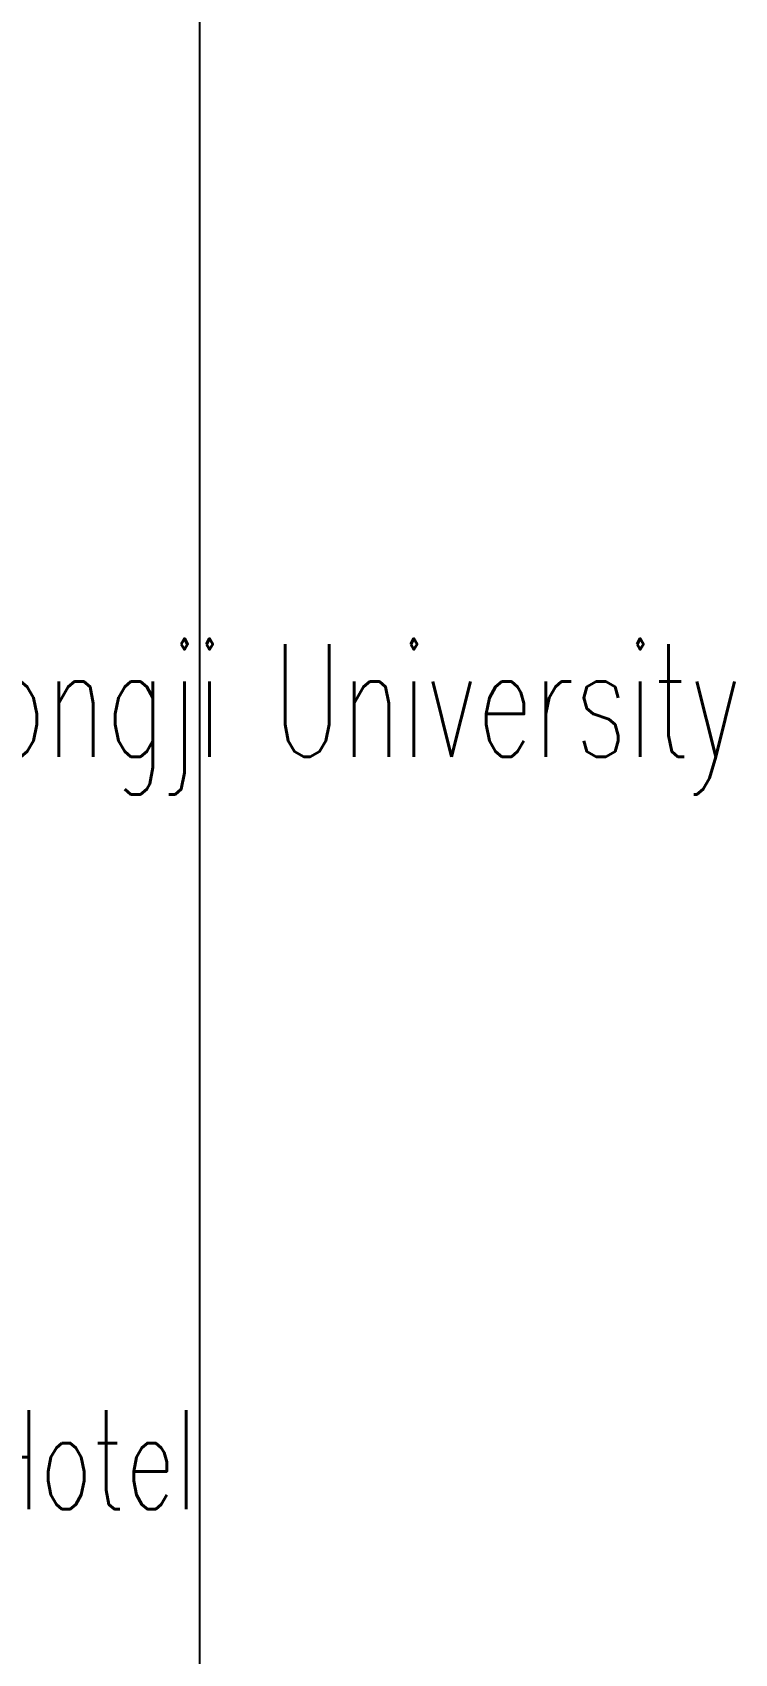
# Model space of a CAD drawing. Extents: x -176901 to -116100, y 26213 to 68263.
# Drawn here: x -117874 to -116100, y 40748 to 44843 of the extents above; entities that cross this region are included whole.
import ezdxf
from ezdxf.enums import TextEntityAlignment as Align

# ---------------------------------------------------------------- set-up
doc = ezdxf.new("R2010")
doc.units = 0
doc.header["$LTSCALE"] = 1000
doc.header["$MEASUREMENT"] = 0
doc.layers.get('0').update_dxf_attribs({"linetype": 'CONTINUOUS'})
doc.layers.add('图框', color=7, linetype='CONTINUOUS')
doc.styles.add('TONGJI-FONT', font='simplex.shx', dxfattribs={"width": 0.65})

# ---------------------------------------------------------------- blocks, each defined once
blk = doc.blocks.new('TJAD_TK_LOGO')
at = {"layer": '图框', "style": 'TONGJI-FONT', "width": 0.65}
blk.add_text('Architectural Design & Research Institute of Tongji University', height=0.258835, dxfattribs=at).set_placement((0.6, -0.4754), align=Align.MIDDLE_CENTER)
blk = doc.blocks.new('TJAD_TK_A0')
at = {"layer": '图框'}
blk.add_line((2162, -441.703), (2162, 399.297), dxfattribs=at)
at = {"color": 1, "xscale": 22.02171320475958, "yscale": 22.02171320475958, "zscale": 22.02171320475958}
blk.add_blockref('TJAD_TK_LOGO', (2098.787, -92.377), dxfattribs=at)
at = {"layer": '图框', "style": 'TONGJI-FONT', "width": 0.65}
blk.add_text('Huangshan Yuanyidaguan Hilton Resort Hotel', height=5, dxfattribs=at).set_placement((2112, -141.203), align=Align.MIDDLE_CENTER)

msp = doc.modelspace()

# ---------------------------------------------------------------- block references
at = {"layer": '图框', "xscale": 50, "yscale": 50, "zscale": 50}
msp.add_blockref('TJAD_TK_A0', (-225550.9, 48298.1), dxfattribs=at)

doc.saveas('drawing.dxf')
